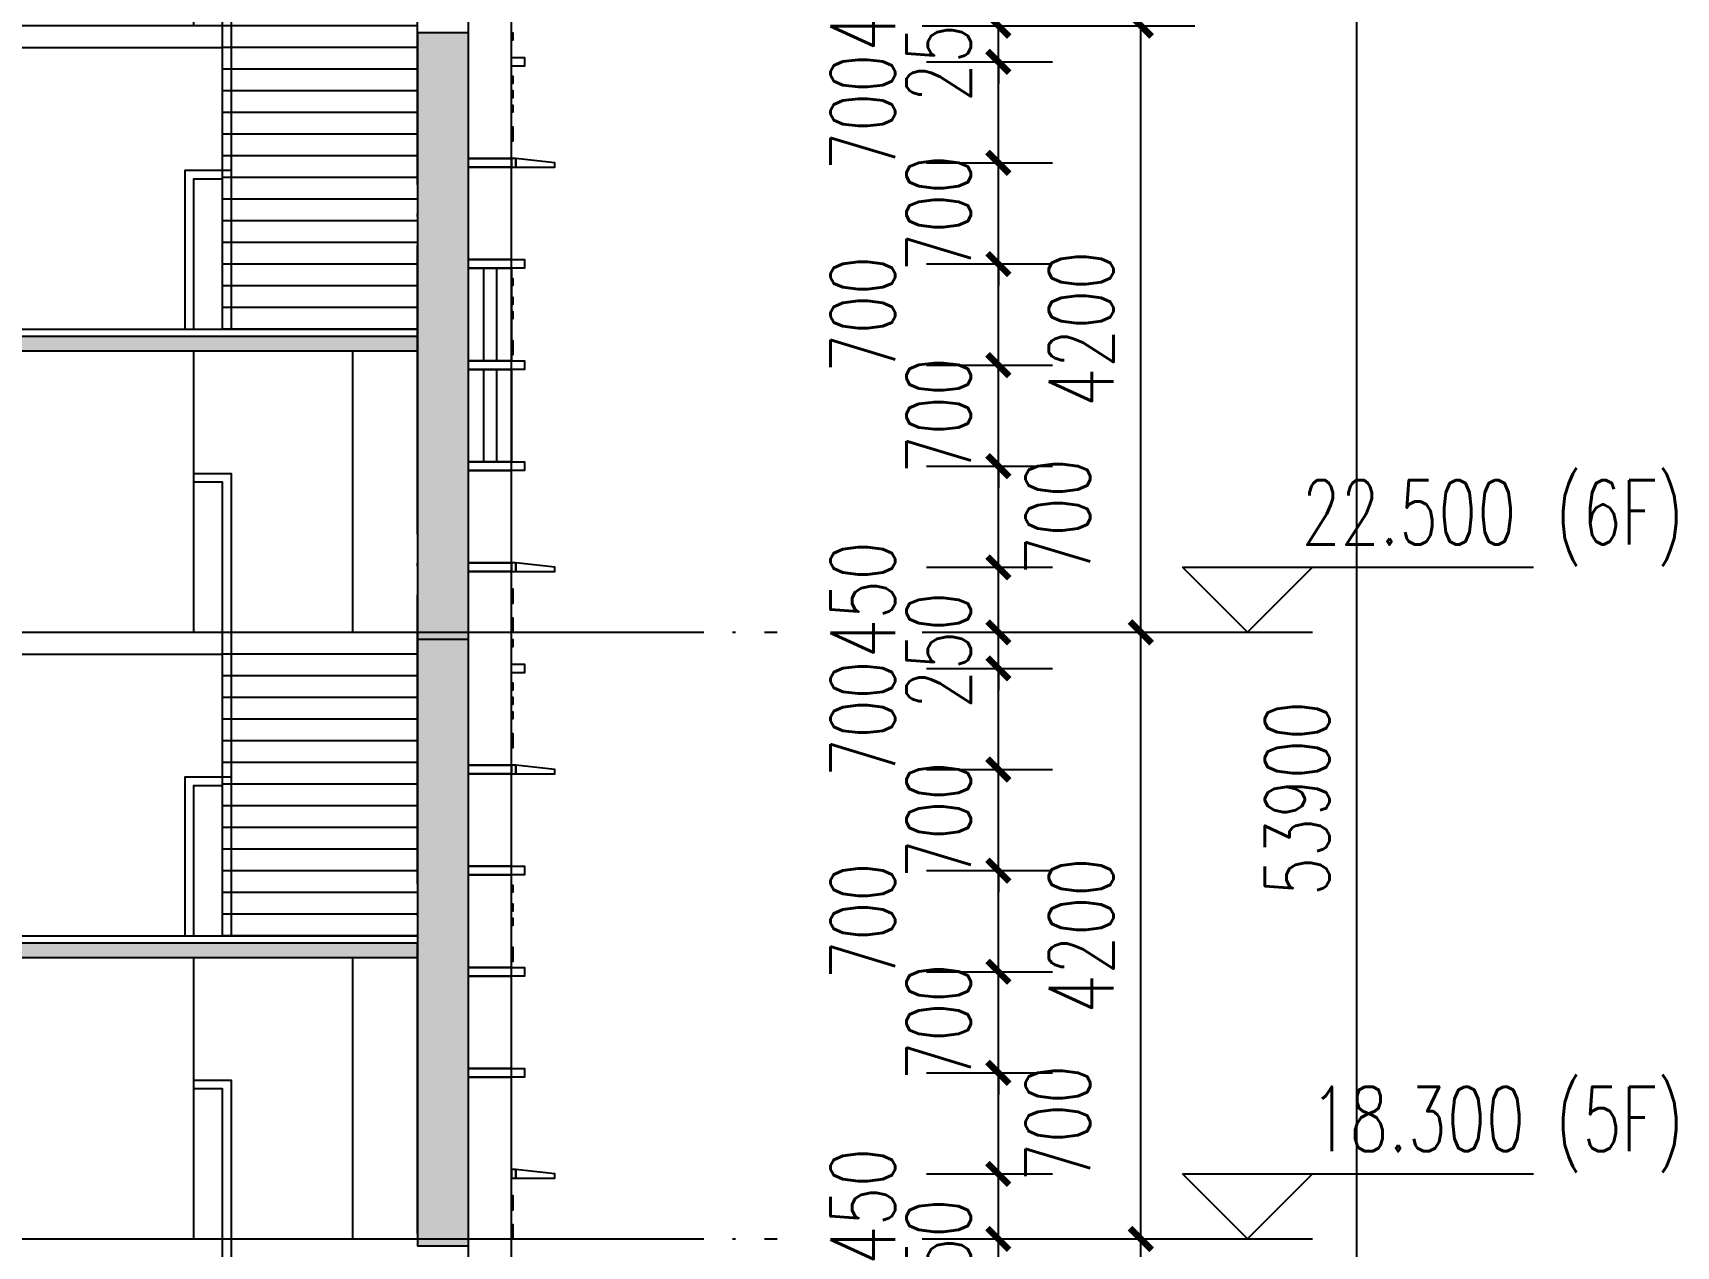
# Model space of a CAD drawing. Header units: millimetres. Extents: x 500457 to 783861, y -293369 to -162148.
# Drawn here: x 627875 to 639248, y -212101 to -203701 of the extents above; entities that cross this region are included whole.
import ezdxf

# ---------------------------------------------------------------- set-up
doc = ezdxf.new("R2010")
doc.units = ezdxf.units.MM
doc.header["$LTSCALE"] = 1000
doc.linetypes.add('DOTE', pattern=[2.42, 2, -0.2, 0.02, -0.2])
for name, color, linetype in [('A-DOOR-FIRE', 4, 'Continuous'), ('A-看线', 115, 'Continuous'), ('DIM_ELEV', 3, 'Continuous'), ('DOTE', 1, 'DOTE'), ('LY_MC_section A_A$0$A31----(18)', 140, 'Continuous'), ('PUB_DIM', 3, 'Continuous'), ('PUB_HATCH', 8, 'Continuous'), ('PUB_TEXT', 7, 'Continuous'), ('STAIR', 2, 'Continuous'), ('WALL', 255, 'Continuous'), ('板洞', 6, 'Continuous')]:
    doc.layers.add(name, color=color, linetype=linetype)
doc.styles.add('_TCH_DIM', font='SIMPLEX', dxfattribs={"bigfont": 'GBCBIG'})
doc.styles.add('_TCH_DIM_T3', font='SIMPLEX', dxfattribs={"width": 0.705882, "bigfont": 'GBCBIG'})
doc.dimstyles.new('_TCH_ARCH&&150', dxfattribs={"dimtxt": 446.25, "dimasz": 150, "dimexe": 375, "dimexo": 450, "dimgap": 189.375, "dimtad": 1, "dimdec": 0, "dimzin": 0, "dimdsep": 46, "dimtxsty": '_TCH_DIM_T3', "dimblk": 'ARCHTICK', "dimcen": 0.09, "dimclrt": 7, "dimazin": 2, "dimtfac": 1, "dimtdec": 0, "dimtix": 1, "dimtmove": 2, "dimatfit": 3, "dimfxl": 1, "dimtolj": 1, "dimtzin": 0, "dimarcsym": 0})

# ---------------------------------------------------------------- blocks, each defined once
blk = doc.blocks.new('A$C5e2bc803')
at = {"layer": 'PUB_HATCH'}
blk.add_hatch(color=256, dxfattribs=at).paths.add_polyline_path([(1, -570), (-2900, -570), (-2900, -670), (1, -670)])
at = {"layer": 'STAIR'}
for points in [[(-1350, 1580), (-1350, 3530)], [(-1350, 2680), (-1610, 2680), (-1610, 1450), (-1610, 1400), (-1610, -520), (-1550, -520), (-1550, 2620), (-1350, 2620)], [(-2900, 1580), (-1550, 1580)], [(-1550, 1580), (0, 1580), (0, 1430), (-1550, 1430)], [(-2900, 1430), (-1550, 1430)], [(-2900, 1280), (-1550, 1280)], [(-2900, 1130), (-1550, 1130)], [(-2900, 980), (-1550, 980)], [(-2900, 830), (-1550, 830)], [(-2900, 680), (-1550, 680)], [(-1290, -520), (-1290, 580), (-1609, 580)], [(-2900, 530), (-1550, 530)], [(-1350, -520), (-1350, 520), (-1549, 520)], [(-2900, 380), (-1550, 380)], [(-2900, 230), (-1550, 230)], [(-2900, 80), (-1550, 80)], [(-2900, -70), (-1550, -70)], [(-2900, -220), (-1550, -220)], [(-2900, -370), (-1550, -370)], [(1, -520), (-2900, -520)], [(-2900, -520), (-1550, -520)]]:
    blk.add_lwpolyline(points, dxfattribs=at)
at = {"layer": 'WALL'}
for p, q in [((1, -570), (-2900, -570)), ((-2900, -670), (-2900, -570)), ((1, -670), (-2900, -670)), ((1, -670), (1, -570))]:
    blk.add_line(p, q, dxfattribs=at)
blk = doc.blocks.new('A$Cdcaa37b3')
at = {"layer": 'A-看线'}
for points in [[(-1103, 30050), (-1103, 28100)], [(-1103, 25850), (-1103, 23900)]]:
    blk.add_lwpolyline(points, dxfattribs=at)
at = {"layer": 'LY_MC_section A_A$0$A31----(18)'}
for p in [(1347, 30720), (1347, 26520), (1347, 22320)]:
    blk.add_blockref('A$C5e2bc803', p, dxfattribs=at)
blk = doc.blocks.new('A$C7aab0e27')
at = {"layer": 'LY_MC_section A_A$0$A31----(18)'}
for points in [[(-30, 0), (-30, -60), (-300, -60), (-300, -30)], [(-30, -60), (-30, 0), (0, 0), (0, -60)]]:
    blk.add_lwpolyline(points, close=True, dxfattribs=at)
blk = doc.blocks.new('A$C37e4a2ef')
at = {"layer": 'LY_MC_section A_A$0$A31----(18)'}
blk.add_lwpolyline([(0, 0), (300, 0), (300, -60), (0, -60)], close=True, dxfattribs=at)
at = {"layer": 'A-DOOR-FIRE'}
blk.add_blockref('A$C7aab0e27', (0, 0), dxfattribs=at)
blk = doc.blocks.new('A$C42b86bd6')
at = {"layer": 'LY_MC_section A_A$0$A31----(18)'}
for points in [[(90, 0), (0, 0), (0, -60), (90, -60)], [(90, 0), (390, 0), (390, -60), (90, -60)]]:
    blk.add_lwpolyline(points, close=True, dxfattribs=at)
blk = doc.blocks.new('A$C827e71c0')
at = {"layer": 'LY_MC_section A_A$0$A31----(18)'}
blk.add_lwpolyline([(0, 0), (-90, 0), (-90, -60), (0, -60)], close=True, dxfattribs=at)
blk = doc.blocks.new('$EWDLib$00001159')
for p, q in [((0, 0), (0, 1500)), ((84, 0), (84, 1500)), ((156, 0), (156, 1500)), ((240, 0), (240, 1500))]:
    blk.add_line(p, q)
blk = doc.blocks.new('A$C8b4dfb44')
at = {"layer": 'LY_MC_section A_A$0$A31----(18)'}
for points in [[(-300, -21280), (0, -21280), (0, -22620), (-300, -22620)], [(-300, -21750), (-310, -21750), (-310, -21800), (-300, -21800)], [(-300, -22050), (-310, -22050), (-310, -22100), (-300, -22100)], [(-300, -22150), (-310, -22150), (-310, -22200), (-300, -22200)], [(-300, -22250), (-310, -22250), (-310, -22300), (-300, -22300)], [(-300, -22400), (-310, -22400), (-310, -22500), (-300, -22500)], [(-300, -22680), (0, -22680), (0, -23320), (-300, -23320)], [(-300, -23380), (0, -23380), (0, -24020), (-300, -24020)], [(-300, -23450), (-310, -23450), (-310, -23500), (-300, -23500)], [(-300, -23580), (-310, -23580), (-310, -23630), (-300, -23630)], [(-300, -23680), (-310, -23680), (-310, -23730), (-300, -23730)], [(-300, -23880), (-310, -23880), (-310, -23980), (-300, -23980)], [(-300, -24080), (0, -24080), (0, -24720), (-300, -24720)], [(-300, -24780), (0, -24780), (0, -25420), (-300, -25420)], [(-300, -25480), (0, -25480), (0, -26820), (-300, -26820)], [(-300, -25600), (-310, -25600), (-310, -25700), (-300, -25700)], [(-300, -25800), (-310, -25800), (-310, -25900), (-300, -25900)], [(-300, -25950), (-310, -25950), (-310, -26000), (-300, -26000)], [(-300, -26250), (-310, -26250), (-310, -26300), (-300, -26300)], [(-300, -26350), (-310, -26350), (-310, -26400), (-300, -26400)], [(-300, -26450), (-310, -26450), (-310, -26500), (-300, -26500)], [(-300, -26600), (-310, -26600), (-310, -26700), (-300, -26700)], [(-300, -26880), (0, -26880), (0, -27520), (-300, -27520)], [(-300, -27580), (0, -27580), (0, -28220), (-300, -28220)], [(-300, -27650), (-310, -27650), (-310, -27700), (-300, -27700)], [(-300, -27780), (-310, -27780), (-310, -27830), (-300, -27830)], [(-300, -27880), (-310, -27880), (-310, -27930), (-300, -27930)], [(-300, -28080), (-310, -28080), (-310, -28180), (-300, -28180)], [(-300, -28280), (0, -28280), (0, -28920), (-300, -28920)], [(-300, -28980), (0, -28980), (0, -31020), (-300, -31020)], [(-300, -29800), (-310, -29800), (-310, -29900), (-300, -29900)], [(-300, -29800), (-310, -29800), (-310, -29900), (-300, -29900)], [(-300, -30000), (-310, -30000), (-310, -30100), (-300, -30100)], [(-300, -30000), (-310, -30000), (-310, -30100), (-300, -30100)]]:
    blk.add_lwpolyline(points, close=True, dxfattribs=at)
at = {"layer": 'A-DOOR-FIRE'}
for name, p in [('A$C37e4a2ef', (-300, -22620)), ('A$C42b86bd6', (-390, -23320)), ('A$C37e4a2ef', (-300, -25420)), ('A$C37e4a2ef', (-300, -26820)), ('A$C42b86bd6', (-390, -27520)), ('A$C42b86bd6', (-390, -28220)), ('A$C42b86bd6', (-390, -28920))]:
    blk.add_blockref(name, p, dxfattribs=at)
at = {"layer": 'LY_MC_section A_A$0$A31----(18)'}
for name, p in [('A$C827e71c0', (-300, -21920)), ('A$C42b86bd6', (-390, -24020)), ('A$C42b86bd6', (-390, -24720)), ('A$C827e71c0', (-300, -26120)), ('A$C7aab0e27', (-300, -29620))]:
    blk.add_blockref(name, p, dxfattribs=at)
at = {"layer": 'LY_MC_section A_A$0$A31----(18)', "xscale": 1.250000040576333, "yscale": 0.4266666391131008, "rotation": 179.9999999999997}
for p in [(0, -23380), (0, -24080)]:
    blk.add_blockref('$EWDLib$00001159', p, dxfattribs=at)
blk = doc.blocks.new('A$C50e83559')
at = {"layer": 'PUB_HATCH'}
blk.add_hatch(color=256, dxfattribs=at).paths.add_polyline_path([(89400, 0), (89400, -4200), (89750, -4200), (89750, 0)])
at = {"layer": 'WALL'}
for p, q in [((89400, 0), (89400, -4200)), ((89750, 0), (89400, 0)), ((89750, 0), (89750, -4200)), ((89750, -4200), (89400, -4200))]:
    blk.add_line(p, q, dxfattribs=at)
blk = doc.blocks.new('_ArchTick')
at = {"color": 0, "linetype": 'ByBlock', "const_width": 0.3}
blk.add_lwpolyline([(-0.5, -0.5), (0.5, 0.5)], dxfattribs=at)
blk = doc.blocks.new('*D270')
at = {"layer": 'Defpoints', "color": 0, "transparency": 16777216}
for p in [(633609, -212051), (634557, -212051), (633609, -212301)]:
    blk.add_point(p, dxfattribs=at)
at = {"layer": 'PUB_DIM', "color": 0, "lineweight": -2, "transparency": 16777216}
for p, q in [((634557, -212051), (634557, -211901)), ((634059, -212051), (634932, -212051)), ((634557, -212301), (634557, -212051)), ((634059, -212301), (634932, -212301)), ((634557, -212301), (634557, -212451))]:
    blk.add_line(p, q, dxfattribs=at)
at = {"layer": 'PUB_DIM', "color": 0, "lineweight": -2, "transparency": 16777216, "xscale": 150, "yscale": 150, "zscale": 150}
for p, rotation in [((634557, -212051), 270), ((634557, -212301), 90)]:
    blk.add_blockref('_ArchTick', p, dxfattribs=dict(at, rotation=rotation))
at = {"layer": 'PUB_DIM', "color": 7, "transparency": 16777216, "insert": (634144, -212176), "char_height": 446.2, "attachment_point": 5, "rotation": 90, "style": '_TCH_DIM_T3'}
blk.add_mtext('\\A1;250', dxfattribs=at)
blk = doc.blocks.new('*D271')
at = {"layer": 'Defpoints', "color": 0, "transparency": 16777216}
for p in [(633609, -211601), (634557, -211601), (633609, -212051)]:
    blk.add_point(p, dxfattribs=at)
at = {"layer": 'PUB_DIM', "color": 0, "lineweight": -2, "transparency": 16777216}
for p, q in [((634059, -211601), (634932, -211601)), ((634557, -212051), (634557, -211601)), ((634059, -212051), (634932, -212051))]:
    blk.add_line(p, q, dxfattribs=at)
at = {"layer": 'PUB_DIM', "color": 0, "lineweight": -2, "transparency": 16777216, "xscale": 150, "yscale": 150, "zscale": 150}
for p, rotation in [((634557, -211601), 90), ((634557, -212051), 270)]:
    blk.add_blockref('_ArchTick', p, dxfattribs=dict(at, rotation=rotation))
at = {"layer": 'PUB_DIM', "color": 7, "transparency": 16777216, "insert": (633619, -211826), "char_height": 446.2, "attachment_point": 5, "rotation": 90, "style": '_TCH_DIM_T3'}
blk.add_mtext('\\A1;450', dxfattribs=at)
blk = doc.blocks.new('*D272')
at = {"layer": 'Defpoints', "color": 0, "transparency": 16777216}
for p in [(633609, -210901), (634557, -210901), (633609, -211601)]:
    blk.add_point(p, dxfattribs=at)
at = {"layer": 'PUB_DIM', "color": 0, "lineweight": -2, "transparency": 16777216}
for p, q in [((634059, -210901), (634932, -210901)), ((634557, -211601), (634557, -210901)), ((634059, -211601), (634932, -211601))]:
    blk.add_line(p, q, dxfattribs=at)
at = {"layer": 'PUB_DIM', "color": 0, "lineweight": -2, "transparency": 16777216, "xscale": 150, "yscale": 150, "zscale": 150}
for p, rotation in [((634557, -210901), 90), ((634557, -211601), 270)]:
    blk.add_blockref('_ArchTick', p, dxfattribs=dict(at, rotation=rotation))
at = {"layer": 'PUB_DIM', "color": 7, "transparency": 16777216, "insert": (634969, -211251), "char_height": 446.2, "attachment_point": 5, "rotation": 90, "style": '_TCH_DIM_T3'}
blk.add_mtext('\\A1;700', dxfattribs=at)
blk = doc.blocks.new('*D273')
at = {"layer": 'Defpoints', "color": 0, "transparency": 16777216}
for p in [(633609, -210201), (634557, -210201), (633609, -210901)]:
    blk.add_point(p, dxfattribs=at)
at = {"layer": 'PUB_DIM', "color": 0, "lineweight": -2, "transparency": 16777216}
for p, q in [((634557, -210201), (634557, -210051)), ((634059, -210201), (634932, -210201)), ((634557, -210901), (634557, -210201)), ((634059, -210901), (634932, -210901)), ((634557, -210901), (634557, -211051))]:
    blk.add_line(p, q, dxfattribs=at)
at = {"layer": 'PUB_DIM', "color": 0, "lineweight": -2, "transparency": 16777216, "xscale": 150, "yscale": 150, "zscale": 150}
for p, rotation in [((634557, -210201), 270), ((634557, -210901), 90)]:
    blk.add_blockref('_ArchTick', p, dxfattribs=dict(at, rotation=rotation))
at = {"layer": 'PUB_DIM', "color": 7, "transparency": 16777216, "insert": (634144, -210551), "char_height": 446.2, "attachment_point": 5, "rotation": 90, "style": '_TCH_DIM_T3'}
blk.add_mtext('\\A1;700', dxfattribs=at)
blk = doc.blocks.new('*D274')
at = {"layer": 'Defpoints', "color": 0, "transparency": 16777216}
for p in [(633609, -209501), (634557, -209501), (633609, -210201)]:
    blk.add_point(p, dxfattribs=at)
at = {"layer": 'PUB_DIM', "color": 0, "lineweight": -2, "transparency": 16777216}
for p, q in [((634059, -209501), (634932, -209501)), ((634557, -210201), (634557, -209501)), ((634059, -210201), (634932, -210201))]:
    blk.add_line(p, q, dxfattribs=at)
at = {"layer": 'PUB_DIM', "color": 0, "lineweight": -2, "transparency": 16777216, "xscale": 150, "yscale": 150, "zscale": 150}
for p, rotation in [((634557, -209501), 90), ((634557, -210201), 270)]:
    blk.add_blockref('_ArchTick', p, dxfattribs=dict(at, rotation=rotation))
at = {"layer": 'PUB_DIM', "color": 7, "transparency": 16777216, "insert": (633619, -209851), "char_height": 446.2, "attachment_point": 5, "rotation": 90, "style": '_TCH_DIM_T3'}
blk.add_mtext('\\A1;700', dxfattribs=at)
blk = doc.blocks.new('*D275')
at = {"layer": 'Defpoints', "color": 0, "transparency": 16777216}
for p in [(633609, -208801), (634557, -208801), (633609, -209501)]:
    blk.add_point(p, dxfattribs=at)
at = {"layer": 'PUB_DIM', "color": 0, "lineweight": -2, "transparency": 16777216}
for p, q in [((634557, -208801), (634557, -208651)), ((634059, -208801), (634932, -208801)), ((634557, -209501), (634557, -208801)), ((634059, -209501), (634932, -209501)), ((634557, -209501), (634557, -209651))]:
    blk.add_line(p, q, dxfattribs=at)
at = {"layer": 'PUB_DIM', "color": 0, "lineweight": -2, "transparency": 16777216, "xscale": 150, "yscale": 150, "zscale": 150}
for p, rotation in [((634557, -208801), 270), ((634557, -209501), 90)]:
    blk.add_blockref('_ArchTick', p, dxfattribs=dict(at, rotation=rotation))
at = {"layer": 'PUB_DIM', "color": 7, "transparency": 16777216, "insert": (634144, -209151), "char_height": 446.2, "attachment_point": 5, "rotation": 90, "style": '_TCH_DIM_T3'}
blk.add_mtext('\\A1;700', dxfattribs=at)
blk = doc.blocks.new('*D276')
at = {"layer": 'Defpoints', "color": 0, "transparency": 16777216}
for p in [(633609, -208101), (634557, -208101), (633609, -208801)]:
    blk.add_point(p, dxfattribs=at)
at = {"layer": 'PUB_DIM', "color": 0, "lineweight": -2, "transparency": 16777216}
for p, q in [((634059, -208101), (634932, -208101)), ((634557, -208801), (634557, -208101)), ((634059, -208801), (634932, -208801))]:
    blk.add_line(p, q, dxfattribs=at)
at = {"layer": 'PUB_DIM', "color": 0, "lineweight": -2, "transparency": 16777216, "xscale": 150, "yscale": 150, "zscale": 150}
for p, rotation in [((634557, -208101), 90), ((634557, -208801), 270)]:
    blk.add_blockref('_ArchTick', p, dxfattribs=dict(at, rotation=rotation))
at = {"layer": 'PUB_DIM', "color": 7, "transparency": 16777216, "insert": (633619, -208451), "char_height": 446.2, "attachment_point": 5, "rotation": 90, "style": '_TCH_DIM_T3'}
blk.add_mtext('\\A1;700', dxfattribs=at)
blk = doc.blocks.new('*D277')
at = {"layer": 'Defpoints', "color": 0, "transparency": 16777216}
for p in [(633609, -207851), (634557, -207851), (633609, -208101)]:
    blk.add_point(p, dxfattribs=at)
at = {"layer": 'PUB_DIM', "color": 0, "lineweight": -2, "transparency": 16777216}
for p, q in [((634557, -207851), (634557, -207701)), ((634059, -207851), (634932, -207851)), ((634557, -208101), (634557, -207851)), ((634059, -208101), (634932, -208101)), ((634557, -208101), (634557, -208251))]:
    blk.add_line(p, q, dxfattribs=at)
at = {"layer": 'PUB_DIM', "color": 0, "lineweight": -2, "transparency": 16777216, "xscale": 150, "yscale": 150, "zscale": 150}
for p, rotation in [((634557, -207851), 270), ((634557, -208101), 90)]:
    blk.add_blockref('_ArchTick', p, dxfattribs=dict(at, rotation=rotation))
at = {"layer": 'PUB_DIM', "color": 7, "transparency": 16777216, "insert": (634144, -207976), "char_height": 446.2, "attachment_point": 5, "rotation": 90, "style": '_TCH_DIM_T3'}
blk.add_mtext('\\A1;250', dxfattribs=at)
blk = doc.blocks.new('*D278')
at = {"layer": 'Defpoints', "color": 0, "transparency": 16777216}
for p in [(633609, -207401), (634557, -207401), (633609, -207851)]:
    blk.add_point(p, dxfattribs=at)
at = {"layer": 'PUB_DIM', "color": 0, "lineweight": -2, "transparency": 16777216}
for p, q in [((634059, -207401), (634932, -207401)), ((634557, -207851), (634557, -207401)), ((634059, -207851), (634932, -207851))]:
    blk.add_line(p, q, dxfattribs=at)
at = {"layer": 'PUB_DIM', "color": 0, "lineweight": -2, "transparency": 16777216, "xscale": 150, "yscale": 150, "zscale": 150}
for p, rotation in [((634557, -207401), 90), ((634557, -207851), 270)]:
    blk.add_blockref('_ArchTick', p, dxfattribs=dict(at, rotation=rotation))
at = {"layer": 'PUB_DIM', "color": 7, "transparency": 16777216, "insert": (633619, -207626), "char_height": 446.2, "attachment_point": 5, "rotation": 90, "style": '_TCH_DIM_T3'}
blk.add_mtext('\\A1;450', dxfattribs=at)
blk = doc.blocks.new('*D279')
at = {"layer": 'Defpoints', "color": 0, "transparency": 16777216}
for p in [(633609, -206701), (634557, -206701), (633609, -207401)]:
    blk.add_point(p, dxfattribs=at)
at = {"layer": 'PUB_DIM', "color": 0, "lineweight": -2, "transparency": 16777216}
for p, q in [((634059, -206701), (634932, -206701)), ((634557, -207401), (634557, -206701)), ((634059, -207401), (634932, -207401))]:
    blk.add_line(p, q, dxfattribs=at)
at = {"layer": 'PUB_DIM', "color": 0, "lineweight": -2, "transparency": 16777216, "xscale": 150, "yscale": 150, "zscale": 150}
for p, rotation in [((634557, -206701), 90), ((634557, -207401), 270)]:
    blk.add_blockref('_ArchTick', p, dxfattribs=dict(at, rotation=rotation))
at = {"layer": 'PUB_DIM', "color": 7, "transparency": 16777216, "insert": (634969, -207051), "char_height": 446.2, "attachment_point": 5, "rotation": 90, "style": '_TCH_DIM_T3'}
blk.add_mtext('\\A1;700', dxfattribs=at)
blk = doc.blocks.new('*D280')
at = {"layer": 'Defpoints', "color": 0, "transparency": 16777216}
for p in [(633609, -206001), (634557, -206001), (633609, -206701)]:
    blk.add_point(p, dxfattribs=at)
at = {"layer": 'PUB_DIM', "color": 0, "lineweight": -2, "transparency": 16777216}
for p, q in [((634557, -206001), (634557, -205851)), ((634059, -206001), (634932, -206001)), ((634557, -206701), (634557, -206001)), ((634059, -206701), (634932, -206701)), ((634557, -206701), (634557, -206851))]:
    blk.add_line(p, q, dxfattribs=at)
at = {"layer": 'PUB_DIM', "color": 0, "lineweight": -2, "transparency": 16777216, "xscale": 150, "yscale": 150, "zscale": 150}
for p, rotation in [((634557, -206001), 270), ((634557, -206701), 90)]:
    blk.add_blockref('_ArchTick', p, dxfattribs=dict(at, rotation=rotation))
at = {"layer": 'PUB_DIM', "color": 7, "transparency": 16777216, "insert": (634144, -206351), "char_height": 446.2, "attachment_point": 5, "rotation": 90, "style": '_TCH_DIM_T3'}
blk.add_mtext('\\A1;700', dxfattribs=at)
blk = doc.blocks.new('*D281')
at = {"layer": 'Defpoints', "color": 0, "transparency": 16777216}
for p in [(633609, -205301), (634557, -205301), (633609, -206001)]:
    blk.add_point(p, dxfattribs=at)
at = {"layer": 'PUB_DIM', "color": 0, "lineweight": -2, "transparency": 16777216}
for p, q in [((634059, -205301), (634932, -205301)), ((634557, -206001), (634557, -205301)), ((634059, -206001), (634932, -206001))]:
    blk.add_line(p, q, dxfattribs=at)
at = {"layer": 'PUB_DIM', "color": 0, "lineweight": -2, "transparency": 16777216, "xscale": 150, "yscale": 150, "zscale": 150}
for p, rotation in [((634557, -205301), 90), ((634557, -206001), 270)]:
    blk.add_blockref('_ArchTick', p, dxfattribs=dict(at, rotation=rotation))
at = {"layer": 'PUB_DIM', "color": 7, "transparency": 16777216, "insert": (633619, -205651), "char_height": 446.2, "attachment_point": 5, "rotation": 90, "style": '_TCH_DIM_T3'}
blk.add_mtext('\\A1;700', dxfattribs=at)
blk = doc.blocks.new('*D282')
at = {"layer": 'Defpoints', "color": 0, "transparency": 16777216}
for p in [(633609, -204601), (634557, -204601), (633609, -205301)]:
    blk.add_point(p, dxfattribs=at)
at = {"layer": 'PUB_DIM', "color": 0, "lineweight": -2, "transparency": 16777216}
for p, q in [((634557, -204601), (634557, -204451)), ((634059, -204601), (634932, -204601)), ((634557, -205301), (634557, -204601)), ((634059, -205301), (634932, -205301)), ((634557, -205301), (634557, -205451))]:
    blk.add_line(p, q, dxfattribs=at)
at = {"layer": 'PUB_DIM', "color": 0, "lineweight": -2, "transparency": 16777216, "xscale": 150, "yscale": 150, "zscale": 150}
for p, rotation in [((634557, -204601), 270), ((634557, -205301), 90)]:
    blk.add_blockref('_ArchTick', p, dxfattribs=dict(at, rotation=rotation))
at = {"layer": 'PUB_DIM', "color": 7, "transparency": 16777216, "insert": (634144, -204951), "char_height": 446.2, "attachment_point": 5, "rotation": 90, "style": '_TCH_DIM_T3'}
blk.add_mtext('\\A1;700', dxfattribs=at)
blk = doc.blocks.new('*D283')
at = {"layer": 'Defpoints', "color": 0, "transparency": 16777216}
for p in [(633609, -203901), (634557, -203901), (633609, -204601)]:
    blk.add_point(p, dxfattribs=at)
at = {"layer": 'PUB_DIM', "color": 0, "lineweight": -2, "transparency": 16777216}
for p, q in [((634059, -203901), (634932, -203901)), ((634557, -204601), (634557, -203901)), ((634059, -204601), (634932, -204601))]:
    blk.add_line(p, q, dxfattribs=at)
at = {"layer": 'PUB_DIM', "color": 0, "lineweight": -2, "transparency": 16777216, "xscale": 150, "yscale": 150, "zscale": 150}
for p, rotation in [((634557, -203901), 90), ((634557, -204601), 270)]:
    blk.add_blockref('_ArchTick', p, dxfattribs=dict(at, rotation=rotation))
at = {"layer": 'PUB_DIM', "color": 7, "transparency": 16777216, "insert": (633619, -204251), "char_height": 446.2, "attachment_point": 5, "rotation": 90, "style": '_TCH_DIM_T3'}
blk.add_mtext('\\A1;700', dxfattribs=at)
blk = doc.blocks.new('*D284')
at = {"layer": 'Defpoints', "color": 0, "transparency": 16777216}
for p in [(633609, -203651), (634557, -203651), (633609, -203901)]:
    blk.add_point(p, dxfattribs=at)
at = {"layer": 'PUB_DIM', "color": 0, "lineweight": -2, "transparency": 16777216}
for p, q in [((634557, -203651), (634557, -203501)), ((634059, -203651), (634932, -203651)), ((634557, -203901), (634557, -203651)), ((634059, -203901), (634932, -203901)), ((634557, -203901), (634557, -204051))]:
    blk.add_line(p, q, dxfattribs=at)
at = {"layer": 'PUB_DIM', "color": 0, "lineweight": -2, "transparency": 16777216, "xscale": 150, "yscale": 150, "zscale": 150}
for p, rotation in [((634557, -203651), 270), ((634557, -203901), 90)]:
    blk.add_blockref('_ArchTick', p, dxfattribs=dict(at, rotation=rotation))
at = {"layer": 'PUB_DIM', "color": 7, "transparency": 16777216, "insert": (634144, -203776), "char_height": 446.2, "attachment_point": 5, "rotation": 90, "style": '_TCH_DIM_T3'}
blk.add_mtext('\\A1;250', dxfattribs=at)
blk = doc.blocks.new('*D285')
at = {"layer": 'Defpoints', "color": 0, "transparency": 16777216}
for p in [(633609, -203201), (634557, -203201), (633609, -203651)]:
    blk.add_point(p, dxfattribs=at)
at = {"layer": 'PUB_DIM', "color": 0, "lineweight": -2, "transparency": 16777216}
for p, q in [((634059, -203201), (634932, -203201)), ((634557, -203651), (634557, -203201)), ((634059, -203651), (634932, -203651))]:
    blk.add_line(p, q, dxfattribs=at)
at = {"layer": 'PUB_DIM', "color": 0, "lineweight": -2, "transparency": 16777216, "xscale": 150, "yscale": 150, "zscale": 150}
for p, rotation in [((634557, -203201), 90), ((634557, -203651), 270)]:
    blk.add_blockref('_ArchTick', p, dxfattribs=dict(at, rotation=rotation))
at = {"layer": 'PUB_DIM', "color": 7, "transparency": 16777216, "insert": (633619, -203426), "char_height": 446.2, "attachment_point": 5, "rotation": 90, "style": '_TCH_DIM_T3'}
blk.add_mtext('\\A1;450', dxfattribs=at)
blk = doc.blocks.new('*D320')
at = {"layer": 'Defpoints', "color": 0, "transparency": 16777216}
for p in [(632742, -182051), (637037, -182051), (632742, -235951)]:
    blk.add_point(p, dxfattribs=at)
at = {"layer": 'PUB_DIM', "color": 0, "lineweight": -2, "transparency": 16777216}
for p, q in [((633192, -182051), (637412, -182051)), ((637037, -235951), (637037, -182051)), ((633192, -235951), (637412, -235951))]:
    blk.add_line(p, q, dxfattribs=at)
at = {"layer": 'PUB_DIM', "color": 0, "lineweight": -2, "transparency": 16777216, "xscale": 150, "yscale": 150, "zscale": 150}
for p, rotation in [((637037, -182051), 90), ((637037, -235951), 270)]:
    blk.add_blockref('_ArchTick', p, dxfattribs=dict(at, rotation=rotation))
at = {"layer": 'PUB_DIM', "color": 7, "transparency": 16777216, "insert": (636625, -209001), "char_height": 446.2, "attachment_point": 5, "rotation": 90, "style": '_TCH_DIM_T3'}
blk.add_mtext('\\A1;53900', dxfattribs=at)
blk = doc.blocks.new('*D326')
at = {"layer": 'Defpoints', "color": 0, "transparency": 16777216}
for p in [(633579, -212051), (635543, -212051), (633579, -216251)]:
    blk.add_point(p, dxfattribs=at)
at = {"layer": 'PUB_DIM', "color": 0, "lineweight": -2, "transparency": 16777216}
for p, q in [((634029, -212051), (635918, -212051)), ((635543, -216251), (635543, -212051)), ((634029, -216251), (635918, -216251))]:
    blk.add_line(p, q, dxfattribs=at)
at = {"layer": 'PUB_DIM', "color": 0, "lineweight": -2, "transparency": 16777216, "xscale": 150, "yscale": 150, "zscale": 150}
for p, rotation in [((635543, -212051), 90), ((635543, -216251), 270)]:
    blk.add_blockref('_ArchTick', p, dxfattribs=dict(at, rotation=rotation))
at = {"layer": 'PUB_DIM', "color": 7, "transparency": 16777216, "insert": (635130, -214151), "char_height": 446.2, "attachment_point": 5, "rotation": 90, "style": '_TCH_DIM_T3'}
blk.add_mtext('\\A1;4200', dxfattribs=at)
blk = doc.blocks.new('*D327')
at = {"layer": 'Defpoints', "color": 0, "transparency": 16777216}
for p in [(633579, -207851), (635543, -207851), (633579, -212051)]:
    blk.add_point(p, dxfattribs=at)
at = {"layer": 'PUB_DIM', "color": 0, "lineweight": -2, "transparency": 16777216}
for p, q in [((634029, -207851), (635918, -207851)), ((635543, -212051), (635543, -207851)), ((634029, -212051), (635918, -212051))]:
    blk.add_line(p, q, dxfattribs=at)
at = {"layer": 'PUB_DIM', "color": 0, "lineweight": -2, "transparency": 16777216, "xscale": 150, "yscale": 150, "zscale": 150}
for p, rotation in [((635543, -207851), 90), ((635543, -212051), 270)]:
    blk.add_blockref('_ArchTick', p, dxfattribs=dict(at, rotation=rotation))
at = {"layer": 'PUB_DIM', "color": 7, "transparency": 16777216, "insert": (635130, -209951), "char_height": 446.2, "attachment_point": 5, "rotation": 90, "style": '_TCH_DIM_T3'}
blk.add_mtext('\\A1;4200', dxfattribs=at)
blk = doc.blocks.new('*D328')
at = {"layer": 'Defpoints', "color": 0, "transparency": 16777216}
for p in [(633579, -203651), (635543, -203651), (633579, -207851)]:
    blk.add_point(p, dxfattribs=at)
at = {"layer": 'PUB_DIM', "color": 0, "lineweight": -2, "transparency": 16777216}
for p, q in [((634029, -203651), (635918, -203651)), ((635543, -207851), (635543, -203651)), ((634029, -207851), (635918, -207851))]:
    blk.add_line(p, q, dxfattribs=at)
at = {"layer": 'PUB_DIM', "color": 0, "lineweight": -2, "transparency": 16777216, "xscale": 150, "yscale": 150, "zscale": 150}
for p, rotation in [((635543, -203651), 90), ((635543, -207851), 270)]:
    blk.add_blockref('_ArchTick', p, dxfattribs=dict(at, rotation=rotation))
at = {"layer": 'PUB_DIM', "color": 7, "transparency": 16777216, "insert": (635130, -205751), "char_height": 446.2, "attachment_point": 5, "rotation": 90, "style": '_TCH_DIM_T3'}
blk.add_mtext('\\A1;4200', dxfattribs=at)
blk = doc.blocks.new('*D329')
at = {"layer": 'Defpoints', "color": 0, "transparency": 16777216}
for p in [(633579, -199451), (635543, -199451), (633579, -203651)]:
    blk.add_point(p, dxfattribs=at)
at = {"layer": 'PUB_DIM', "color": 0, "lineweight": -2, "transparency": 16777216}
for p, q in [((634029, -199451), (635918, -199451)), ((635543, -203651), (635543, -199451)), ((634029, -203651), (635918, -203651))]:
    blk.add_line(p, q, dxfattribs=at)
at = {"layer": 'PUB_DIM', "color": 0, "lineweight": -2, "transparency": 16777216, "xscale": 150, "yscale": 150, "zscale": 150}
for p, rotation in [((635543, -199451), 90), ((635543, -203651), 270)]:
    blk.add_blockref('_ArchTick', p, dxfattribs=dict(at, rotation=rotation))
at = {"layer": 'PUB_DIM', "color": 7, "transparency": 16777216, "insert": (635130, -201551), "char_height": 446.2, "attachment_point": 5, "rotation": 90, "style": '_TCH_DIM_T3'}
blk.add_mtext('\\A1;4200', dxfattribs=at)

msp = doc.modelspace()

# ---------------------------------------------------------------- linework, layer by layer
at = {"layer": 'DIM_ELEV'}
for p, q in [((636281.1, -207850.7), (635831.1, -207400.7)), ((635831.1, -207400.7), (638261.1, -207400.7)), ((636281.1, -207850.7), (636731.1, -207400.7)), ((635231.1, -207850.7), (636731.1, -207850.7)), ((636281.1, -212050.7), (635831.1, -211600.7)), ((635831.1, -211600.7), (638261.1, -211600.7)), ((636281.1, -212050.7), (636731.1, -211600.7)), ((635231.1, -212050.7), (636731.1, -212050.7))]:
    msp.add_line(p, q, dxfattribs=at)
at = {"layer": 'DOTE'}
for p, q in [((630537.4, -238632.6), (630537.4, -180499.6)), ((536137.4, -207850.7), (633025.1, -207850.7)), ((536137.4, -212050.7), (633025.1, -212050.7))]:
    msp.add_line(p, q, dxfattribs=at)

# ---------------------------------------------------------------- block references
at = {"layer": '板洞', "xscale": -1}
for name, p in [('A$C8b4dfb44', (630887.4, -181950.7)), ('A$Cdcaa37b3', (628984.9, -235951.5))]:
    msp.add_blockref(name, p, dxfattribs=at)
at = {"layer": '板洞'}
for p in [(541137.4, -203700.7), (541137.4, -207900.7)]:
    msp.add_blockref('A$C50e83559', p, dxfattribs=at)

# ---------------------------------------------------------------- texts
at = {"layer": 'PUB_TEXT', "style": '_TCH_DIM', "width": 0.705882}
for s, p in [('(6F)', (638411.1, -207243.2)), ('22.500', (636656.1, -207243.2)), ('(5F)', (638411.1, -211443.2)), ('18.300', (636716.1, -211443.2))]:
    msp.add_text(s, height=446.25, dxfattribs=at).set_placement(p)

# ---------------------------------------------------------------- dimensions: what is measured, and where the dimension line sits
at = {"layer": 'PUB_DIM'}
for p1, p2, distance, picture, middle in [((632742.1, -235950.7), (632742.1, -182050.7), -4295.1, '*D320', (636624.7, -209000.7)), ((633579.4, -203650.7), (633579.4, -199450.7), -1963.5, '*D329', (635130.4, -201550.7)), ((633609.1, -203900.7), (633609.1, -203650.7), -947.8, '*D284', (634144.4, -203775.7)), ((633579.4, -207850.7), (633579.4, -203650.7), -1963.5, '*D328', (635130.4, -205750.7)), ((633609.1, -205300.7), (633609.1, -204600.7), -947.8, '*D282', (634144.4, -204950.7)), ((633609.1, -206700.7), (633609.1, -206000.7), -947.8, '*D280', (634144.4, -206350.7)), ((633609.1, -208100.7), (633609.1, -207850.7), -947.8, '*D277', (634144.4, -207975.7)), ((633579.4, -212050.7), (633579.4, -207850.7), -1963.5, '*D327', (635130.4, -209950.7)), ((633609.1, -209500.7), (633609.1, -208800.7), -947.8, '*D275', (634144.4, -209150.7)), ((633609.1, -210900.7), (633609.1, -210200.7), -947.8, '*D273', (634144.4, -210550.7)), ((633609.1, -212300.7), (633609.1, -212050.7), -947.8, '*D270', (634144.4, -212175.7)), ((633579.4, -216250.7), (633579.4, -212050.7), -1963.5, '*D326', (635130.4, -214150.7))]:
    dim = msp.add_aligned_dim(p1=p1, p2=p2, distance=distance, dimstyle='_TCH_ARCH&&150', dxfattribs=at)
    dim.commit()
    dim.dimension.update_dxf_attribs({"geometry": picture, "text_midpoint": middle})
for base, p1, p2, picture, middle in [((634556.9, -203200.7), (633609.1, -203650.7), (633609.1, -203200.7), '*D285', (633619.4, -203425.7)), ((634556.9, -203900.7), (633609.1, -204600.7), (633609.1, -203900.7), '*D283', (633619.4, -204250.7)), ((634556.9, -205300.7), (633609.1, -206000.7), (633609.1, -205300.7), '*D281', (633619.4, -205650.7)), ((634556.9, -206700.7), (633609.1, -207400.7), (633609.1, -206700.7), '*D279', (634969.4, -207050.7)), ((634556.9, -207400.7), (633609.1, -207850.7), (633609.1, -207400.7), '*D278', (633619.4, -207625.7)), ((634556.9, -208100.7), (633609.1, -208800.7), (633609.1, -208100.7), '*D276', (633619.4, -208450.7)), ((634556.9, -209500.7), (633609.1, -210200.7), (633609.1, -209500.7), '*D274', (633619.4, -209850.7)), ((634556.9, -210900.7), (633609.1, -211600.7), (633609.1, -210900.7), '*D272', (634969.4, -211250.7)), ((634556.9, -211600.7), (633609.1, -212050.7), (633609.1, -211600.7), '*D271', (633619.4, -211825.7))]:
    dim = msp.add_linear_dim(base=base, p1=p1, p2=p2, angle=90, dimstyle='_TCH_ARCH&&150', dxfattribs=at)
    dim.commit()
    dim.dimension.update_dxf_attribs({"geometry": picture, "text_midpoint": middle, "dimtype": 129})

doc.saveas('drawing.dxf')
